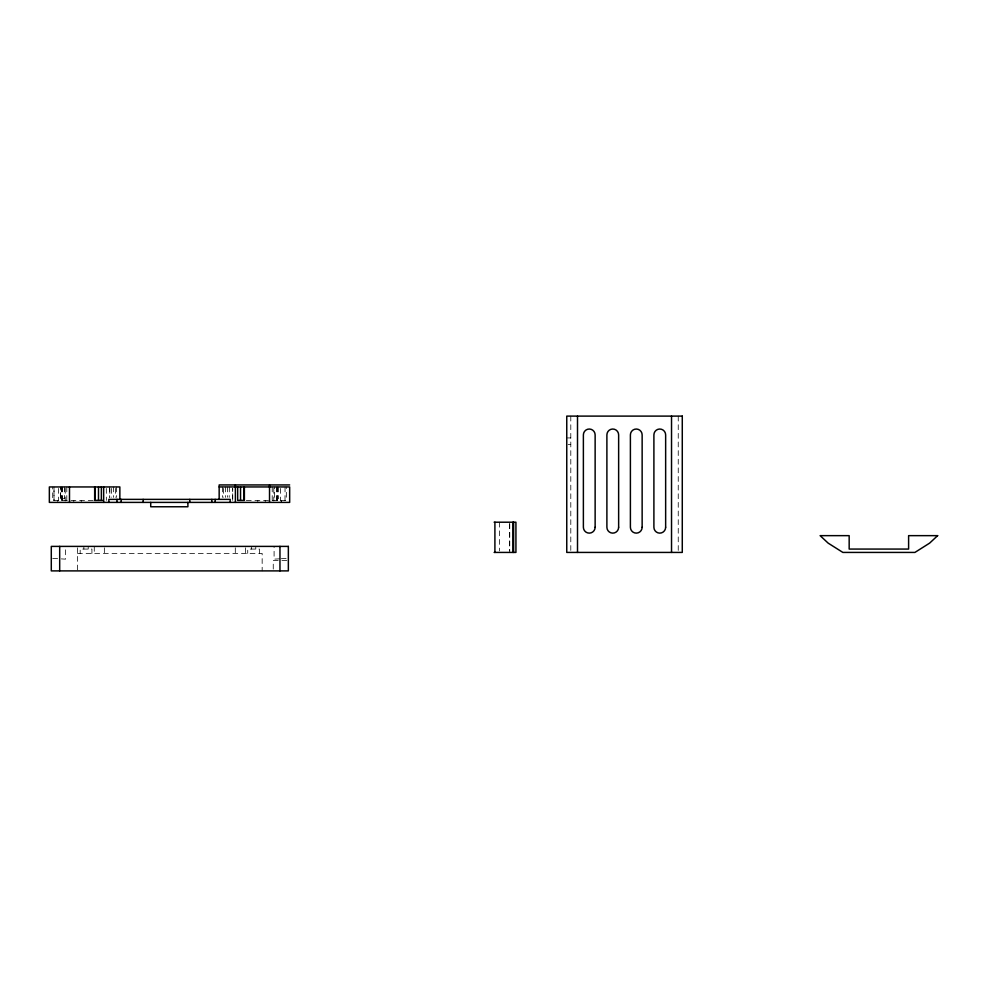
<?xml version="1.0" encoding="UTF-8"?>
<svg xmlns="http://www.w3.org/2000/svg" width="987" height="987" viewBox="0 0 987 987"><rect width="100%" height="100%" fill="white"/><g stroke="black" fill="none" stroke-linecap="round" stroke-linejoin="round"><path stroke-width="0.74" stroke-dasharray="4.93 3.7" d="M279.79 558.815L274.09 559.148L274.09 546.391M281.221 558.728L288.352 558.309M566.772 437.932L570.794 437.932M568.117 444.458L570.794 444.458M60.602 498.706L60.602 486.949L60.577 498.706L64.636 498.706L64.611 486.949M93.173 500.384L52.706 500.384L52.706 486.949M246.306 500.384L286.316 500.384L286.316 486.949M77.479 553.436L262.16 553.436L262.16 570.893M286.847 560.493L273.251 560.493L273.251 569.413M52.718 558.395L65.561 559.148L65.561 546.391M678.242 416.107L678.242 550.413M570.794 416.107L570.794 550.413M509.748 523.715L509.748 552.424M509.613 523.715L509.613 550.919M499.496 522.209L499.496 550.919M285.046 486.949L285.009 500.384M281.283 500.384L281.283 502.395M281.209 500.384L281.209 502.395M280.629 488.442L280.604 500.384M278.42 486.949L278.445 498.706L274.386 498.706L274.386 486.949M277.495 486.949L277.52 500.384M277.174 486.949L277.15 500.384M276.409 486.949L276.434 500.384M273.806 488.355L273.806 500.989M272.227 486.949L272.215 500.384M265.256 500.384L265.256 502.395M259.482 553.436L259.482 549.068L247.725 549.068L247.725 553.436M257.78 500.384L257.78 502.395M255.781 546.391L255.781 549.068M251.426 546.391L251.426 549.068M245.381 547.797L245.381 553.436M235.301 547.797L235.301 553.436M229.354 486.949L229.206 497.399M227.578 486.949L227.578 497.238M225.567 486.949L225.567 497.399M223.555 488.417L223.555 497.238M222.519 486.949L222.519 497.399M116.503 486.949L116.503 497.399M115.479 488.417L115.479 497.238M113.456 486.949L113.456 497.399M111.445 488.417L111.445 497.238M109.828 488.442L109.828 497.399M109.668 486.949L109.68 497.399M106.325 488.442L106.349 500.384M104.351 547.797L104.351 553.436M94.271 546.391L94.271 553.436M91.927 553.436L91.927 549.068L80.169 549.068L80.169 553.436M88.225 546.391L88.225 549.068M83.858 546.391L83.858 549.068M81.255 500.384L81.255 502.395M77.479 547.797L77.479 570.893M73.778 500.384L73.778 502.395M66.82 486.949L66.795 500.384M65.216 488.355L65.216 500.989M62.625 486.949L62.6 500.384M61.848 486.949L61.873 500.384M61.539 486.949L61.515 500.384M58.393 488.442L58.418 500.384M57.814 500.384L57.739 502.395M232.698 500.384L232.698 488.442L232.685 500.384M54.014 500.384L54.014 486.949L53.989 500.384"/><path stroke-width="1.48" d="M289.672 484.938L219.163 484.938L219.163 499.373M219.163 486.949L289.672 486.949L289.672 502.395L49.35 502.395L49.35 486.949L119.859 486.949L119.859 499.373M102.426 500.384L94.653 500.384L94.653 486.949M494.117 522.209L515.93 522.209L515.93 552.424L494.117 552.424M671.53 416.107L671.53 552.424M577.506 416.107L577.506 552.424M513.61 522.209L513.61 552.424M512.919 522.209L512.932 552.424M494.906 522.209L494.906 552.424M279.963 546.391L279.963 570.893M269.525 484.938L269.525 502.395M244.381 486.949L244.381 500.384L237.67 500.384L237.67 486.949M244.097 486.949L244.122 500.384M240.532 486.949L240.532 500.384M235.387 484.938L235.387 502.395M230.193 502.395L230.193 499.373L108.854 499.373L108.854 502.395M215.154 499.373L215.154 502.395M211.823 499.373L211.823 502.395M189.775 499.373L189.775 502.395M187.9 502.395L187.9 506.763L150.715 506.763L150.715 502.395M143.152 499.373L143.152 502.395M121.154 499.373L121.154 502.395M116.972 499.373L116.972 502.395M103.647 486.949L103.647 502.395M101.365 486.949L101.365 500.384M98.503 486.949L98.503 500.384M94.925 486.949L94.925 500.384M69.497 486.949L69.497 502.395M59.689 546.391L59.689 570.893M937.65 535.645L929.631 543.121L914.912 552.424L842.873 552.424L828.142 543.121L820.123 535.645L849.165 535.645L849.165 549.068L908.608 549.068L908.608 535.645L937.65 535.645M682.276 416.107L566.76 416.107L566.76 552.424L682.276 552.424L682.276 416.107M288.352 546.391L51.287 546.391L51.287 570.893L288.352 570.893L288.352 546.391M665.645 527.243L665.645 434.909A5.873 5.873 0 0 0 659.772 429.024A5.873 5.873 0 0 0 653.9 434.909L653.9 527.243A5.873 5.873 0 0 0 659.772 533.128A5.873 5.873 0 0 0 665.645 527.243M642.142 527.243L642.142 434.909A5.873 5.873 0 0 0 636.27 429.024A5.873 5.873 0 0 0 630.397 434.909L630.397 527.243A5.873 5.873 0 0 0 636.27 533.128A5.873 5.873 0 0 0 642.142 527.243M618.639 527.243L618.639 434.909A5.873 5.873 0 0 0 612.767 429.024A5.873 5.873 0 0 0 606.894 434.909L606.894 527.243A5.873 5.873 0 0 0 612.767 533.128A5.873 5.873 0 0 0 618.639 527.243M595.136 527.243L595.136 434.909A5.873 5.873 0 0 0 589.264 429.024A5.873 5.873 0 0 0 583.379 434.909L583.379 527.243A5.873 5.873 0 0 0 589.264 533.128A5.873 5.873 0 0 0 595.136 527.243"/></g></svg>
